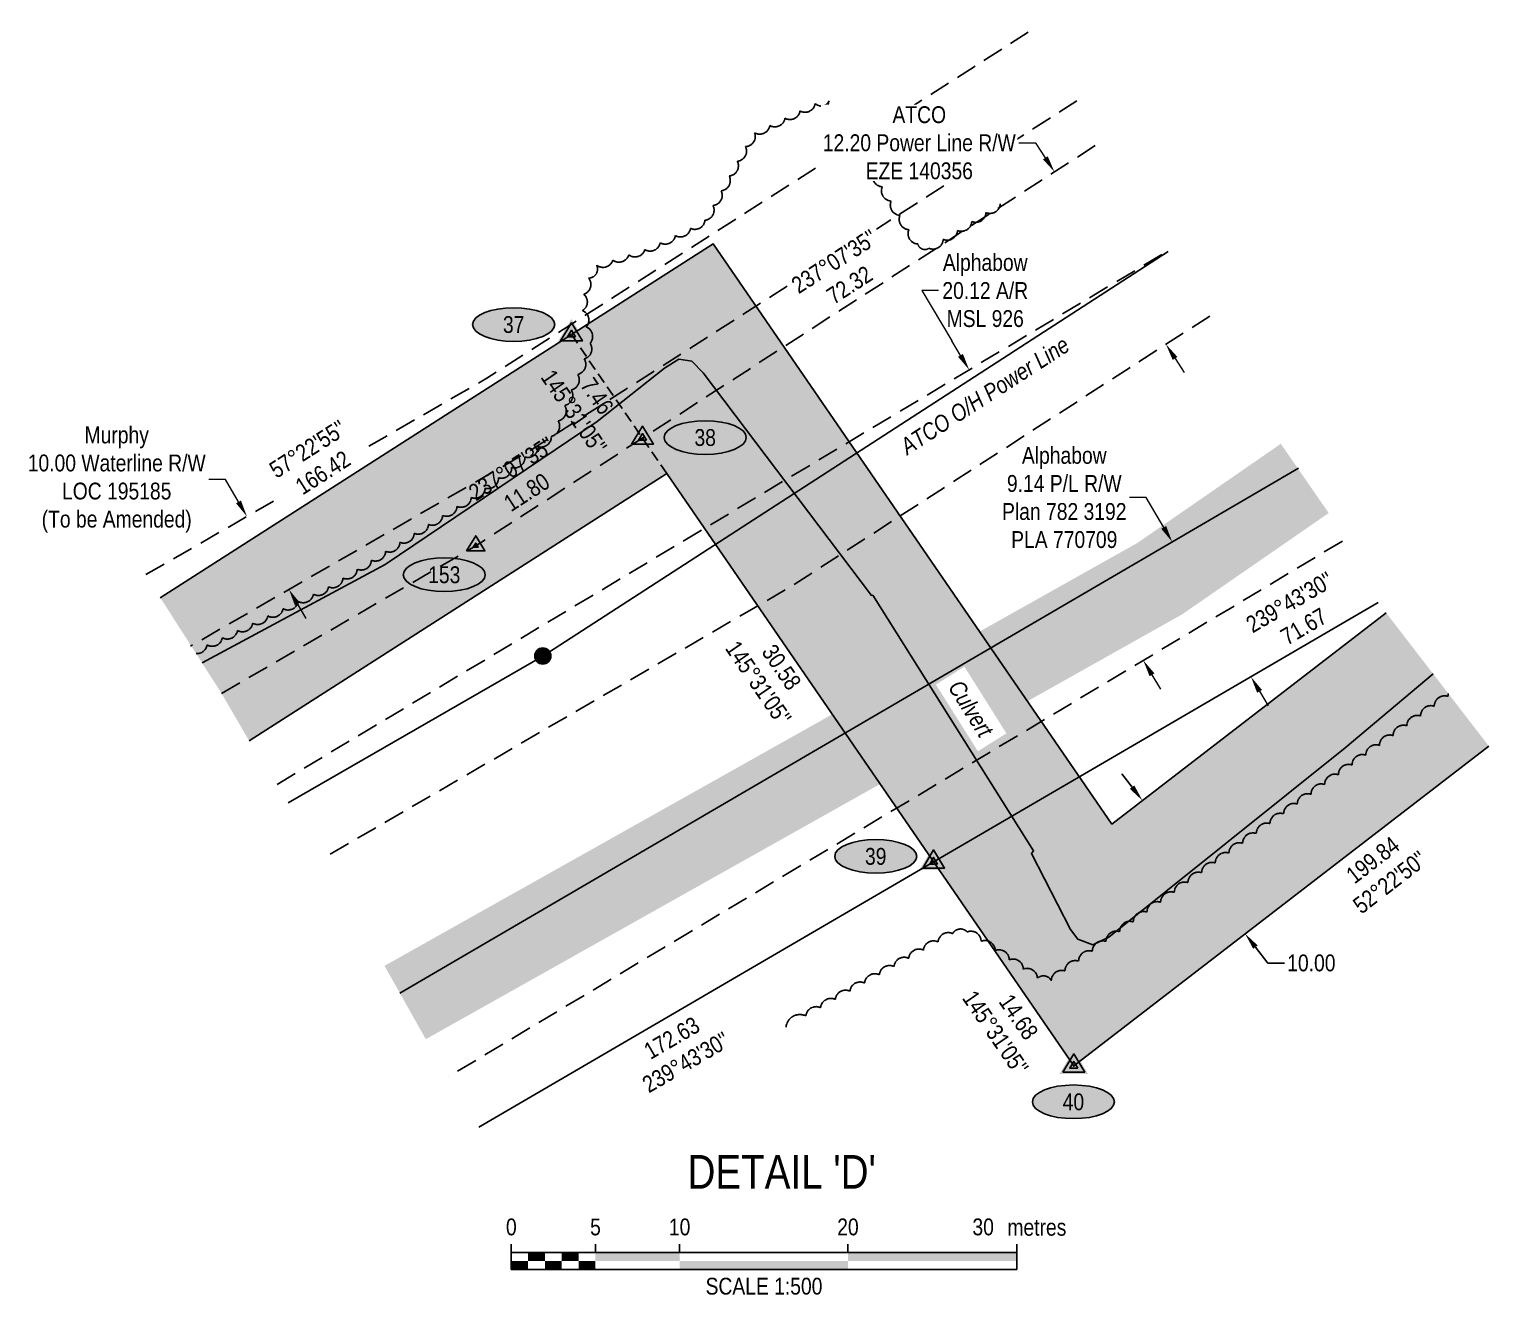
# Model space of a CAD drawing. Extents: x 519217 to 529401, y 6048073 to 6055420.
# Drawn here: x 522235 to 523102, y 6048131 to 6048883 of the extents above; entities that cross this region are included whole.
import ezdxf
from ezdxf.enums import TextEntityAlignment as Align

# ---------------------------------------------------------------- set-up
doc = ezdxf.new("R2010")
doc.units = 0
doc.header["$LTSCALE"] = 5
doc.header["$PDSIZE"] = 0.5
for name, pattern in [('0', [1, 1, 0]), ('foc-ACCESSROAD', [3.75, 2.5, -1.25]), ('foc-FLOWLINE', [3.75, 2.5, -1.25]), ('foc-TIELINE', [1.875, 1.25, -0.625]), ('POWERLINE5', [7.8, 2.4, -0.6, 0.6, -0.6, 0.6, -0.6, 2.4])]:
    doc.linetypes.add(name, pattern=pattern)
doc.layers.get('Defpoints').update_dxf_attribs({"color": 9})
for name, color, linetype, lineweight in [('AS-GENERAL', 48, 'Continuous', 18), ('C-RW-T', 13, 'Continuous', 9), ('F-EZE-T', 190, 'Continuous', 9), ('F-RW-T', 190, 'Continuous', 9), ('F-WS-T', 190, 'Continuous', 9), ('T-TEXT', 48, 'Continuous', 18)]:
    doc.layers.add(name, color=color, linetype=linetype, lineweight=lineweight)
for name, color, linetype in [('AS-PIPE-AG', 44, 'Continuous'), ('AS-POWER', 104, 'foc-POWER'), ('AS-POWER-EXISTING', 72, 'POWERLINE5'), ('AS-POWER-T', 104, 'Continuous'), ('AS-ROADS', 254, 'Continuous'), ('C-AR', 13, 'foc-ACCESSROAD'), ('DETAIL-T', 7, 'Continuous'), ('F-EZE', 190, 'foc-FLOWLINE'), ('F-RW', 190, 'Continuous'), ('F-WS', 190, 'foc-ACCESSROAD'), ('L-BD', 7, 'Continuous'), ('L-MON', 1, 'Continuous'), ('L-TIE', 7, 'foc-TIELINE'), ('P-ELEVATION', 7, 'Continuous'), ('P-PROPOSED', 10, 'Continuous'), ('P-PROPOSED-H', 21, 'Continuous'), ('P-STATION', 7, 'Continuous'), ('P-TXT', 4, 'Continuous'), ('T-BUSH', 110, '0')]:
    doc.layers.add(name, color=color, linetype=linetype)
doc.styles.add('80', font='ARIALN.TTF', dxfattribs={"height": 10})
doc.styles.add('80CG', font='ARIALN.TTF', dxfattribs={"height": 10})
doc.styles.add('80L', font='ARIALN.TTF', dxfattribs={"height": 10})
doc.styles.add('foc-LtypeFont', font='ARIALN.TTF', dxfattribs={"height": 7.35})
doc.linetypes.add('foc-POWER', pattern='A,6,-1,["P",foc-LtypeFont,S=0.2,R=0,X=-0.625,Y=-0.75],-1.24,4', length=12.24)
doc.dimstyles.new('Compass 5 000', dxfattribs={"dimscale": 5, "dimtxt": 9, "dimasz": 2, "dimexe": 0.2, "dimexo": 0.0625, "dimgap": 0.5, "dimtad": 0, "dimtih": 1, "dimtoh": 1, "dimzin": 0, "dimdsep": 46, "dimtxsty": '80CG', "dimcen": 0.1, "dimse1": 1, "dimse2": 1, "dimclrd": 256, "dimclrt": 256, "dimaunit": 1, "dimadec": 4, "dimazin": 0, "dimtfac": 0.06, "dimtofl": 0, "dimtmove": 0, "dimatfit": 1, "dimfxl": 0.2, "dimtolj": 1, "dimtzin": 0, "dimlwd": -1, "dimarcsym": 0})

# ---------------------------------------------------------------- blocks, each defined once
blk = doc.blocks.new('POWERPOLE')
h = blk.add_hatch(color=255)
edge = h.paths.add_edge_path()
edge.add_arc((0, 0), 0.96, 0, 360)
at = {"linetype": 'Continuous'}
for p, q in [((0.68, -0.68), (-0.68, 0.68)), ((-0.68, -0.68), (0.68, 0.68))]:
    blk.add_line(p, q, dxfattribs=at)
blk.add_circle((0, 0), 0.96, dxfattribs=at)
blk = doc.blocks.new('*U681')
at = {"layer": 'P-ELEVATION'}
h = blk.add_hatch(color=111, dxfattribs=at)
h.dxf.hatch_style = 1
edge = h.paths.add_edge_path()
edge.add_ellipse((0, 0), major_axis=(-24.38, 0), ratio=0.410256, start_angle=0, end_angle=360)
at = {"layer": 'P-ELEVATION', "color": 7, "flags": 128}
blk.add_lwpolyline([(0, 0, 12.5, 0, 0), (-15.66, -0.1, 0, 0, 0)], format="xyseb", dxfattribs=at)
at = {"layer": 'P-ELEVATION', "color": 7}
blk.add_ellipse((0, 0), major_axis=(-24.38, 0), ratio=0.410256, dxfattribs=at)
at = {"layer": 'P-ELEVATION', "style": '80'}
blk.add_attdef('ELEVATION', text='', height=10, dxfattribs=at).set_placement((0, 0), align=Align.MIDDLE_CENTER)
blk = doc.blocks.new('*U682')
at = {"layer": 'P-ELEVATION'}
h = blk.add_hatch(color=111, dxfattribs=at)
h.dxf.hatch_style = 1
edge = h.paths.add_edge_path()
edge.add_ellipse((0, 0), major_axis=(-24.38, 0), ratio=0.410256, start_angle=0, end_angle=360)
at = {"layer": 'P-ELEVATION', "color": 7, "flags": 128}
blk.add_lwpolyline([(0, 0, 12.5, 0, 0), (6.88, 3.8, 0, 0, 0)], format="xyseb", dxfattribs=at)
at = {"layer": 'P-ELEVATION', "color": 7}
blk.add_ellipse((0, 0), major_axis=(-24.38, 0), ratio=0.410256, dxfattribs=at)
at = {"layer": 'P-ELEVATION', "style": '80'}
blk.add_attdef('ELEVATION', text='', height=10, dxfattribs=at).set_placement((0, 0), align=Align.MIDDLE_CENTER)
blk = doc.blocks.new('*U714')
at = {"layer": 'P-ELEVATION'}
h = blk.add_hatch(color=111, dxfattribs=at)
h.dxf.hatch_style = 1
edge = h.paths.add_edge_path()
edge.add_ellipse((0, 0), major_axis=(-24.38, 0), ratio=0.410256, start_angle=0, end_angle=360)
at = {"layer": 'P-ELEVATION', "color": 7, "flags": 128}
blk.add_lwpolyline([(0, 0, 12.5, 0, 0), (8.23, -1.37, 0, 0, 0)], format="xyseb", dxfattribs=at)
at = {"layer": 'P-ELEVATION', "color": 7}
blk.add_ellipse((0, 0), major_axis=(-24.38, 0), ratio=0.410256, dxfattribs=at)
at = {"layer": 'P-ELEVATION', "style": '80'}
blk.add_attdef('ELEVATION', text='', height=10, dxfattribs=at).set_placement((0, 0), align=Align.MIDDLE_CENTER)
blk = doc.blocks.new('TRIA')
blk.add_hatch(color=255).paths.add_polyline_path([(-0.04, 1.52), (-1.47, -0.87), (1.39, -0.87)])
blk = doc.blocks.new('Hybrid_EC')
at = {"color": 251}
for points in [[(-1.3, -0.74), (0, 1.42), (1.3, -0.74)], [(0.47, -0.26), (0, 0.53), (-0.47, -0.26)]]:
    blk.add_lwpolyline(points, close=True, dxfattribs=at)
at = {"layer": 'Defpoints'}
blk.add_circle((0, 0), 0.05, dxfattribs=at)
at = {"xscale": 1.2, "yscale": 1.2, "zscale": 1.2}
blk.add_blockref('TRIA', (0.05, 0.06), dxfattribs=at)
blk = doc.blocks.new('*D683')
at = {"layer": 'Defpoints', "color": 0, "transparency": 16777216}
for p in [(522844.12, 6048798.43), (522813.89, 6048778.89), (522880.08, 6048676.48)]:
    blk.add_point(p, dxfattribs=at)
at = {"layer": 'F-EZE-T', "transparency": 16777216}
for p, q in [((522822.98, 6048815.67), (522832.98, 6048815.67)), ((522832.98, 6048815.67), (522833.26, 6048815.22)), ((522838.69, 6048806.83), (522833.26, 6048815.22)), ((522915.73, 6048687.62), (522921.16, 6048679.22))]:
    blk.add_line(p, q, dxfattribs=at)
for points in [[(522840.09, 6048807.73), (522837.29, 6048805.92), (522844.12, 6048798.43)], [(522917.13, 6048688.52), (522914.33, 6048686.71), (522910.31, 6048696.02)]]:
    blk.add_solid(points, dxfattribs=at)
at = {"layer": 'F-EZE-T', "transparency": 16777216, "insert": (522763.83, 6048815.67), "char_height": 10, "attachment_point": 5, "style": '80CG', "bg_fill": 3, "box_fill_scale": 1.1, "bg_fill_color": 256, "bg_fill_true_color": 13158600, "bg_fill_transparency": 0}
blk.add_mtext('\\A1;ATCO\\P12.20 Power Line R/W\\PEZE 140356', dxfattribs=at)
blk = doc.blocks.new('*D684')
at = {"layer": 'Defpoints', "color": 0, "transparency": 16777216}
for p in [(522778.25, 6048671.73), (522896.88, 6048508.27), (522881.66, 6048499.16)]:
    blk.add_point(p, dxfattribs=at)
at = {"layer": 'F-WS-T', "transparency": 16777216}
for p, q in [((522775.26, 6048727.91), (522765.26, 6048727.91)), ((522765.26, 6048727.91), (522783.18, 6048698)), ((522788.32, 6048689.43), (522783.18, 6048698)), ((522902.02, 6048499.69), (522907.16, 6048491.12))]:
    blk.add_line(p, q, dxfattribs=at)
for points in [[(522789.75, 6048690.28), (522786.9, 6048688.57), (522793.46, 6048680.85)], [(522903.45, 6048500.55), (522900.59, 6048498.84), (522896.88, 6048508.27)]]:
    blk.add_solid(points, dxfattribs=at)
at = {"layer": 'F-WS-T', "transparency": 16777216, "insert": (522803, 6048727.91), "char_height": 10, "attachment_point": 5, "style": '80CG'}
blk.add_mtext('\\A1;Alphabow\\P20.12 A/R\\PMSL 926', dxfattribs=at)
blk = doc.blocks.new('*D685')
at = {"layer": 'Defpoints', "color": 0, "transparency": 16777216}
for p in [(522912.9, 6048577.99), (522914.02, 6048578.64), (522959.72, 6048497.87)]:
    blk.add_point(p, dxfattribs=at)
at = {"layer": 'F-RW-T', "transparency": 16777216}
for p, q in [((522898.64, 6048604.97), (522888.64, 6048604.97)), ((522908.98, 6048587.27), (522898.64, 6048604.97)), ((522965.88, 6048489.89), (522970.92, 6048481.26))]:
    blk.add_line(p, q, dxfattribs=at)
for points in [[(522910.42, 6048588.11), (522907.54, 6048586.43), (522914.02, 6048578.64)], [(522967.32, 6048490.73), (522964.44, 6048489.05), (522960.83, 6048498.52)]]:
    blk.add_solid(points, dxfattribs=at)
at = {"layer": 'F-RW-T', "transparency": 16777216, "insert": (522849.93, 6048604.97), "char_height": 10, "attachment_point": 5, "style": '80CG'}
blk.add_mtext('\\A1;Alphabow\\P9.14 P/L R/W\\PPlan 782 3192\\PPLA 770709', dxfattribs=at)
blk = doc.blocks.new('*D686')
at = {"layer": 'Defpoints', "color": 0, "transparency": 16777216}
for p in [(522899.53, 6048427.52), (522957.34, 6048345.88), (522960.54, 6048348.35)]:
    blk.add_point(p, dxfattribs=at)
at = {"layer": 'P-TXT', "transparency": 16777216}
for p, q in [((522890.22, 6048432.97), (522884.12, 6048440.89)), ((522963.44, 6048337.96), (522970.72, 6048328.51)), ((522970.72, 6048328.51), (522980.72, 6048328.51))]:
    blk.add_line(p, q, dxfattribs=at)
for points in [[(522891.54, 6048433.98), (522888.9, 6048431.95), (522896.33, 6048425.05)], [(522964.76, 6048338.97), (522962.12, 6048336.94), (522957.34, 6048345.88)]]:
    blk.add_solid(points, dxfattribs=at)
at = {"layer": 'P-TXT', "transparency": 16777216, "insert": (522996.66, 6048328.51), "char_height": 10, "attachment_point": 5, "style": '80CG'}
blk.add_mtext('\\A1;10.00', dxfattribs=at)
blk = doc.blocks.new('Hybrid_Point')
h = blk.add_hatch(color=4)
h.dxf.hatch_style = 1
h.paths.add_polyline_path([(-0.29, -0.15), (0, 0.33), (0.29, -0.15)])
at = {"color": 4}
for points in [[(-1.08, -0.6), (0, 1.2), (1.08, -0.6)], [(-0.29, -0.15), (0, 0.33), (0.29, -0.15)]]:
    blk.add_lwpolyline(points, close=True, dxfattribs=at)
blk.add_blockref('TRIA', (0.04, 0.07))
blk = doc.blocks.new('*U707')
at = {"color": 0}
for p, q in [((-150, 0), (-150, 15)), ((-150, 10), (150.24, 10)), ((-100, 10), (-100, 15)), ((-50, 10), (-50, 15)), ((50, 10), (50, 15)), ((150.24, 0), (150.24, 15)), ((-150, 0), (150.24, 0))]:
    blk.add_line(p, q, dxfattribs=at)
for points in [[(-140, 10), (-130, 10), (-140, 5), (-130, 5)], [(-120, 10), (-110, 10), (-120, 5), (-110, 5)], [(-100, 10), (-50, 10), (-100, 5), (-50, 5)], [(50, 10), (150.24, 10), (50, 5), (150.24, 5)], [(-150, 5), (-140, 5), (-150, 0), (-140, 0)], [(-130, 5), (-120, 5), (-130, 0), (-120, 0)], [(-110, 5), (-100, 5), (-110, 0), (-100, 0)], [(-50, 5), (50, 5), (-50, 0), (50, 0)]]:
    blk.add_solid(points, dxfattribs=at)
at = {"color": 0, "style": '80'}
blk.add_text('metres', height=10, dxfattribs=at).set_placement((162.24, 20), align=Align.CENTER)
at = {"color": 0, "char_height": 10, "style": '80'}
for s, insert, attachment_point in [('0', (-150, 30.21), 2), ('5', (-100, 30.21), 2), ('10', (-50, 30.21), 2), ('20', (50, 30.21), 2), ('30', (136.7, 30.22), 3), ('SCALE 1:500', (0.12, -5), 2)]:
    blk.add_mtext(s, dxfattribs=dict(at, insert=insert, attachment_point=attachment_point))
blk = doc.blocks.new('*D761')
at = {"layer": 'C-RW-T', "transparency": 16777216}
for p, q in [((522351.92, 6048615.69), (522341.92, 6048615.69)), ((522359.57, 6048602.41), (522351.92, 6048615.69)), ((522394.52, 6048541.74), (522399.51, 6048533.08))]:
    blk.add_line(p, q, dxfattribs=at)
for points in [[(522361.01, 6048603.24), (522358.12, 6048601.57), (522364.56, 6048593.74)], [(522395.96, 6048542.57), (522393.07, 6048540.91), (522389.52, 6048550.41)]]:
    blk.add_solid(points, dxfattribs=at)
at = {"layer": 'Defpoints', "color": 0, "transparency": 16777216}
for p in [(522364.56, 6048593.74), (522349.59, 6048585.12), (522374.55, 6048541.78)]:
    blk.add_point(p, dxfattribs=at)
at = {"layer": 'C-RW-T', "transparency": 16777216, "insert": (522287.24, 6048615.69), "char_height": 10, "attachment_point": 5, "style": '80CG'}
blk.add_mtext('\\A1;Murphy\\P10.00 Waterline R/W\\PLOC 195185 \\P(To be Amended)', dxfattribs=at)

msp = doc.modelspace()

# ---------------------------------------------------------------- hatches: boundary and pattern name
at = {"layer": 'P-PROPOSED-H'}
h = msp.add_hatch(color=256, dxfattribs=at)
h.dxf.hatch_style = 1
h.paths.add_polyline_path([(523102.033, 6048457.388), (523041.022, 6048536.555), (522878.182, 6048411.061), (522641.504, 6048755.656), (522313.13, 6048545.5), (522349.523, 6048488.634), (522365.832, 6048460.564), (522613.891, 6048619.319), (522855.567, 6048267.448)])

# ---------------------------------------------------------------- linework, layer by layer
at = {"layer": 'AS-GENERAL', "const_width": 9.995, "flags": 128}
msp.add_lwpolyline([(522831.714, 6048395.195), (522736.224, 6048546.925)], dxfattribs=at)
at = {"layer": 'AS-PIPE-AG', "flags": 128}
msp.add_lwpolyline([(522337.926, 6048506.755), (522446.634, 6048565.165), (522572.584, 6048650.135), (522612.484, 6048681.845), (522621.014, 6048687.105), (522628.784, 6048685.905), (522635.584, 6048679.035), (522735.444, 6048546.895), (522736.224, 6048546.925), (522831.714, 6048395.195), (522830.384, 6048393.625), (522853.664, 6048348.455), (522857.904, 6048342.715), (522866.874, 6048339.255), (522876.304, 6048343.815), (523016.824, 6048456.415), (523068.996, 6048500.256)], dxfattribs=at)
at = {"layer": 'AS-POWER', "flags": 128}
msp.add_lwpolyline([(522389.029, 6048423.616), (522540.264, 6048510.865), (522911.54, 6048751.122)], dxfattribs=at)
at = {"layer": 'AS-ROADS', "const_width": 50, "flags": 128}
msp.add_lwpolyline([(522458.539, 6048305.049), (522906.644, 6048556.825), (522992.745, 6048616.365)], dxfattribs=at)
at = {"layer": 'C-AR', "flags": 128}
for points in [[(522437.003, 6048635.477), (522507.128, 6048675.877), (522831.227, 6048883.198)], [(522857.481, 6048840.624), (522738.423, 6048764.464)], [(522685.401, 6048730.546), (522533.1, 6048633.122), (522331.005, 6048516.692)], [(522304.622, 6048559.212), (522382.405, 6048604.023)]]:
    msp.add_lwpolyline(points, dxfattribs=at)
at = {"layer": 'F-EZE', "flags": 128}
for points in [[(522349.523, 6048488.634), (522500.454, 6048576.325), (522872.279, 6048816.626)], [(522936.298, 6048712.813), (522688.167, 6048552.452), (522409.011, 6048390.264)]]:
    msp.add_lwpolyline(points, dxfattribs=at)
at = {"layer": 'F-RW', "flags": 128}
for points in [[(522455.295, 6048310.6), (522989.073, 6048622.493)], [(523036.374, 6048542.586), (522502.244, 6048231.018)]]:
    msp.add_lwpolyline(points, dxfattribs=at)
at = {"layer": 'F-WS', "flags": 128}
for points in [[(522382.449, 6048434.6), (522911.323, 6048751.457)], [(523015.075, 6048579.1), (522484.262, 6048261.026)]]:
    msp.add_lwpolyline(points, dxfattribs=at)
at = {"layer": 'L-TIE'}
msp.add_line((522557.275, 6048701.75), (522613.891, 6048619.319), dxfattribs=at)
at = {"layer": 'P-PROPOSED', "flags": 128}
for points in [[(523041.022, 6048536.555), (522878.182, 6048411.061), (522641.504, 6048755.656), (522641.504, 6048755.656), (522313.13, 6048545.5)], [(522365.832, 6048460.564), (522613.891, 6048619.319), (522613.891, 6048619.319), (522855.567, 6048267.448), (523102.033, 6048457.388)]]:
    msp.add_lwpolyline(points, dxfattribs=at)
at = {"layer": 'T-BUSH', "flags": 128}
for points in [[(522811.944, 6048779.546, -0.5205671), (522803.471, 6048774.245, -0.5205671), (522794.998, 6048768.943, -0.5205671), (522786.526, 6048763.641, -0.5205671), (522778.053, 6048758.339, -0.5205671), (522769.58, 6048753.037, -0.5205671), (522762.936, 6048755.613, -0.5205671), (522757.667, 6048764.106, -0.5205671), (522752.397, 6048772.599, -0.5205671), (522747.128, 6048781.092, -0.5205671), (522741.858, 6048789.585, -0.5205671), (522736.589, 6048798.077, -0.5205671), (522731.319, 6048806.57, -0.5205671), (522726.05, 6048815.063, -0.5205671), (522720.78, 6048823.556, -0.5205671), (522715.511, 6048832.049, -0.5205671), (522710.241, 6048840.542, -0.5205671), (522702.059, 6048838.999, -0.5205671), (522693.062, 6048834.646, -0.5205671), (522684.065, 6048830.293, -0.5205671), (522675.068, 6048825.94, -0.5205671), (522666.071, 6048821.587, -0.5205671), (522660.63, 6048813.487, -0.5205671), (522655.813, 6048804.729, -0.5205671), (522650.996, 6048795.971, -0.5205671), (522646.18, 6048787.214, -0.5205671), (522641.363, 6048778.456, -0.5205671), (522636.546, 6048769.698, -0.5205671), (522628.022, 6048764.871, -0.5205671), (522618.998, 6048760.575, -0.5205671), (522609.974, 6048756.278, -0.5205671), (522600.845, 6048752.244, -0.5205671), (522591.344, 6048749.141, -0.5205671), (522581.843, 6048746.038, -0.5205671), (522572.342, 6048742.935, -0.5205671), (522567.494, 6048735.277, -0.5205671), (522564.593, 6048725.712, -0.5205671), (522563.792, 6048716.078, -0.5205671), (522566.053, 6048706.342, -0.5205671), (522568.314, 6048696.607, -0.5205671), (522564.858, 6048687.354, -0.5205671), (522560.995, 6048678.136, -0.5205671), (522557.132, 6048668.918, -0.5205671), (522553.269, 6048659.699, -0.5205671), (522549.406, 6048650.481, -0.5205671), (522545.34, 6048641.418, -0.5205671), (522537.481, 6048635.242, -0.5205671), (522529.622, 6048629.067, -0.5205671), (522521.763, 6048622.892, -0.5205671), (522513.904, 6048616.717, -0.5205671), (522506.045, 6048610.541, -0.5205671), (522497.755, 6048604.979, -0.5205671), (522489.293, 6048599.66, -0.5205671), (522480.831, 6048594.34, -0.5205671), (522472.37, 6048589.021, -0.5205671), (522463.908, 6048583.701, -0.5205671), (522455.446, 6048578.382, -0.5205671), (522446.984, 6048573.062, -0.5205671), (522438.523, 6048567.742, -0.5205671), (522430.061, 6048562.423, -0.5205671), (522421.599, 6048557.103, -0.5205671), (522413.063, 6048551.92, -0.5205671), (522404.046, 6048547.607, -0.5205671), (522395.03, 6048543.294, -0.5205671), (522386.014, 6048538.98, -0.5205671), (522376.997, 6048534.667, -0.5205671), (522367.981, 6048530.354, -0.5205671), (522358.965, 6048526.041, -0.5205671), (522349.949, 6048521.727, -0.5205671), (522340.932, 6048517.414, -0.3931493), (522334.352, 6048512.339, -0.3931493)], [(523078.003, 6048488.569, 0.0712637), (523077.774, 6048486.854, 0.5205671), (523069.641, 6048481.043, 0.5205671), (523061.509, 6048475.233, 0.5205671), (523053.376, 6048469.423, 0.5205671), (523045.244, 6048463.612, 0.5205671), (523037.112, 6048457.802, 0.5205671), (523028.979, 6048451.991, 0.5205671), (523020.847, 6048446.181, 0.5205671), (523012.714, 6048440.37, 0.5205671), (523004.582, 6048434.56, 0.5205671), (522996.45, 6048428.749, 0.5205671), (522988.317, 6048422.939, 0.5205671), (522980.187, 6048417.125, 0.5205671), (522972.071, 6048411.292, 0.5205671), (522963.955, 6048405.458, 0.5205671), (522955.84, 6048399.624, 0.5205671), (522947.724, 6048393.791, 0.5205671), (522939.608, 6048387.957, 0.5205671), (522931.492, 6048382.123, 0.5205671), (522923.376, 6048376.29, 0.5205671), (522915.261, 6048370.456, 0.5205671), (522907.145, 6048364.622, 0.5205671), (522899.029, 6048358.789, 0.5205671), (522890.913, 6048352.955, 0.5205671), (522882.798, 6048347.121, 0.5205671), (522874.682, 6048341.287, 0.5205671), (522866.566, 6048335.454, 0.5205671), (522858.45, 6048329.62, 0.5205671), (522850.335, 6048323.786, 0.5205671), (522842.219, 6048317.953, 0.5205671), (522833.959, 6048319.419, 0.5205671), (522825.62, 6048324.929, 0.5205671), (522817.281, 6048330.439, 0.5205671), (522808.942, 6048335.949, 0.5205671), (522800.603, 6048341.459, 0.5205671), (522792.264, 6048346.969, 0.5205671), (522783.689, 6048345.98, 0.5205671), (522774.971, 6048341.091, 0.5205671), (522766.253, 6048336.203, 0.5205671), (522757.536, 6048331.314, 0.5205671), (522748.818, 6048326.425, 0.5205671), (522740.1, 6048321.536, 0.5205671), (522731.383, 6048316.648, 0.5205671), (522722.665, 6048311.759, 0.5205671), (522713.947, 6048306.87, 0.5205671), (522705.23, 6048301.981, 0.5205671), (522696.512, 6048297.093, 0.5205671), (522684.701, 6048290.469)]]:
    msp.add_lwpolyline(points, format="xyb", dxfattribs=at)

# ---------------------------------------------------------------- block references
at = {"layer": 'AS-POWER-EXISTING', "xscale": 4.997438599999961, "yscale": 4.997438599999961, "zscale": 4.997438599999961}
msp.add_blockref('POWERPOLE', (522540.264, 6048510.865), dxfattribs=at)
at = {"layer": 'L-BD', "xscale": 0.99948772, "yscale": 0.99948772, "zscale": 0.99948772}
msp.add_blockref('*U707', (522671.499, 6048146.56), dxfattribs=at)
at = {"layer": 'L-MON'}
for name, p, xscale, yscale, zscale in [('Hybrid_EC', (522557.275, 6048701.75), 4.997438599999961, 4.997438599999961, 4.997438599999961), ('Hybrid_EC', (522599.47, 6048640.316), 4.997438599999961, 4.997438599999961, 4.997438599999961), ('Hybrid_Point', (522500.454, 6048576.325), 4.999999999999961, 4.999999999999961, 4.999999999999961), ('Hybrid_EC', (522772.366, 6048388.585), 4.997438599999961, 4.997438599999961, 4.997438599999961), ('Hybrid_EC', (522855.567, 6048267.448), 4.997438599999961, 4.997438599999961, 4.997438599999961)]:
    msp.add_blockref(name, p, dxfattribs=dict(at, xscale=xscale, yscale=yscale, zscale=zscale))
at = {"layer": 'P-STATION', "xscale": 0.99948772, "yscale": 0.99948772, "zscale": 0.99948772}
for name, p, values in [('*U681', (522522.979, 6048707.766), {'ELEVATION': '37'}), ('*U681', (522636.701, 6048640.643), {'ELEVATION': '38'}), ('*U681', (522481.759, 6048559.141), {'ELEVATION': '153'}), ('*U682', (522737.963, 6048391.864), {'ELEVATION': '39'}), ('*U714', (522855.355, 6048246.059), {'ELEVATION': '40'})]:
    msp.add_blockref(name, p, dxfattribs=at).add_auto_attribs(values)

# ---------------------------------------------------------------- texts
at = {"layer": 'DETAIL-T', "color": 3, "insert": (522682.153, 6048204.478), "char_height": 19.9898, "width": 223.74335, "attachment_point": 5, "style": '80CG'}
msp.add_mtext("DETAIL 'D'", dxfattribs=at)
at = {"layer": 'L-BD', "width": 56.27852, "attachment_point": 2, "style": '80L'}
for s, insert, char_height, rotation in [("237°07'35''\\P72.32", (522710.628, 6048749.492), 9.99488, 32.87361), ("57°22'55''\\P166.42", (522397.987, 6048638.058), 9.9949, 32.618725), ("239°43'30''\\P71.67", (522981.235, 6048547.183), 9.99488, 30.255856), ("30.58\\P145°31'05''", (522686.197, 6048507.086), 9.99488, 304.48249), ("199.84\\P52°22'50''", (523030.084, 6048393.697), 9.9949, 37.619854), ("14.68\\P145°31'05''", (522826.947, 6048299.341), 9.99488, 304.48249), ("172.63\\P239°43'30''", (522614.314, 6048288.342), 9.99488, 30.255856)]:
    msp.add_mtext(s, dxfattribs=dict(at, insert=insert, char_height=char_height, rotation=rotation))
at = {"layer": 'L-BD', "char_height": 9.99488, "width": 56.27852, "attachment_point": 2, "style": '80L', "bg_fill": 1, "box_fill_scale": 1.1, "bg_fill_color": 21, "bg_fill_transparency": 0}
for s, insert, rotation in [("7.46\\P145°31'05''", (522576.639, 6048668.137), 304.48249), ("237°07'35''\\P11.80", (522518.941, 6048626.361), 32.87361)]:
    msp.add_mtext(s, dxfattribs=dict(at, insert=insert, rotation=rotation))

# ---------------------------------------------------------------- dimensions: what is measured, and where the dimension line sits
at = {"layer": 'C-RW-T'}
dim = msp.add_linear_dim(base=(522364.558, 6048593.742), p1=(522374.553, 6048541.78), p2=(522349.587, 6048585.116), angle=119.946548, text='Murphy\\P10.00 Waterline R/W\\PLOC 195185 \\P(To be Amended)', dimstyle='Compass 5 000', dxfattribs=at)
dim.commit()
dim.dimension.update_dxf_attribs({"geometry": '*D761', "text_midpoint": (522287.236, 6048615.688), "dimtype": 161})
at = {"layer": 'P-TXT'}
dim = msp.add_linear_dim(base=(522957.338, 6048345.878), p1=(522899.533, 6048427.516), p2=(522960.544, 6048348.349), angle=307.619854, text='10.00', dimstyle='Compass 5 000', dxfattribs=at)
dim.commit()
dim.dimension.update_dxf_attribs({"geometry": '*D686', "text_midpoint": (522996.66, 6048328.512), "dimtype": 161})

# ---------------------------------------------------------------- next in the draw order: dimensions: what is measured, and where the dimension line sits
at = {"layer": 'F-EZE-T'}
dim = msp.add_linear_dim(base=(522844.12, 6048798.427), p1=(522880.078, 6048676.48), p2=(522813.892, 6048778.892), angle=122.87361, text='ATCO\\P12.20 Power Line R/W\\PEZE 140356', dimstyle='Compass 5 000', override={"dimtmove": 1, "dimtfill": 1}, dxfattribs=at)
dim.commit()
dim.dimension.update_dxf_attribs({"geometry": '*D683', "text_midpoint": (522803.398, 6048815.672), "dimtype": 161})

# ---------------------------------------------------------------- next in the draw order: texts
at = {"layer": 'AS-POWER-T', "insert": (522751.361, 6048638.342), "char_height": 9.99488, "attachment_point": 1, "rotation": 32.90744, "style": '80L'}
msp.add_mtext_dynamic_manual_height_columns('\\pi0.079605;{\\fArial Narrow|b0|i1|c0|p34;ATCO O/H Power Line}', width=115.67981, gutter_width=50, heights=[0], dxfattribs=at)

# ---------------------------------------------------------------- next in the draw order: dimensions: what is measured, and where the dimension line sits
at = {"layer": 'F-RW-T', "color": 3}
dim = msp.add_linear_dim(base=(522914.022, 6048578.64), p1=(522959.715, 6048497.87), p2=(522912.903, 6048577.985), angle=120.298225, text='Alphabow\\P9.14 P/L R/W\\PPlan 782 3192\\PPLA 770709', dimstyle='Compass 5 000', dxfattribs=at)
dim.commit()
dim.dimension.update_dxf_attribs({"geometry": '*D685', "text_midpoint": (522849.933, 6048604.97), "dimtype": 161})
at = {"layer": 'F-WS-T'}
dim = msp.add_linear_dim(base=(522896.876, 6048508.272), p1=(522778.252, 6048671.732), p2=(522881.663, 6048499.156), angle=300.930919, text='Alphabow\\P20.12 A/R\\PMSL 926', dimstyle='Compass 5 000', override={"dimtmove": 1}, dxfattribs=at)
dim.commit()
dim.dimension.update_dxf_attribs({"geometry": '*D684', "text_midpoint": (522774.739, 6048727.914), "dimtype": 161})

# ---------------------------------------------------------------- next in the draw order: texts
at = {"layer": 'T-TEXT', "insert": (522789.057, 6048497.658), "char_height": 9.99488, "attachment_point": 1, "rotation": 302.183914, "style": '80L', "bg_fill": 2}
msp.add_mtext_dynamic_manual_height_columns('{\\fArial Narrow|b0|i1|c0|p34;Culvert}', width=36.82578, gutter_width=500, heights=[0], dxfattribs=at)

doc.saveas('drawing.dxf')
